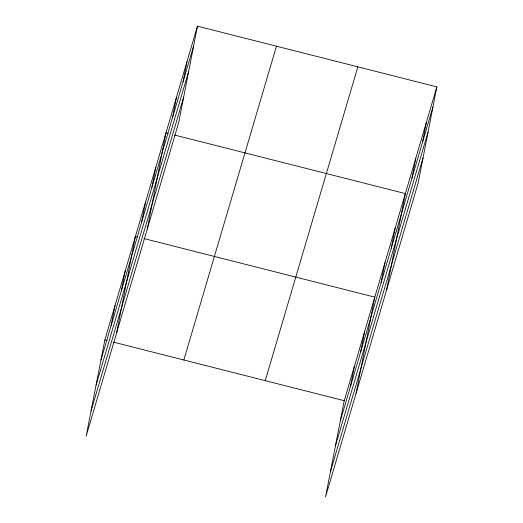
<?xml version="1.0" encoding="UTF-8"?>
<svg xmlns="http://www.w3.org/2000/svg" width="523" height="523" viewBox="0 0 523 523"><rect width="100%" height="100%" fill="white"/><g stroke="black" fill="none" stroke-linecap="round" stroke-linejoin="round"><path stroke-width="0.78" d="M197.465 26.15L104.848 339.957L86.158 436.11L178.774 122.304L197.465 26.15L436.842 86.89L418.152 183.043L325.535 496.85L344.226 400.696L436.842 86.89M111.124 325.554L115.034 305.439M121.31 291.036L125.219 270.921M116.721 332.55L135.411 236.403L137.778 237.004M141.687 222L145.597 201.878M151.879 187.476L155.789 167.36M147.283 228.996L165.974 132.842L168.347 133.443M172.564 117.394L176.473 97.278M183.057 81.83L186.973 61.714M350.502 386.294L354.411 366.178M360.687 351.776L364.603 331.66M356.098 393.296L374.788 297.142L144.1 238.606M381.064 282.74L384.974 262.624M391.256 248.222L395.166 228.106M386.66 289.735L405.351 193.588L174.662 135.052M411.941 178.14L415.85 158.024M422.44 142.576L426.35 122.46M100.932 360.072L193.556 46.266M96.055 385.163L188.679 71.357M91.035 411.013L183.651 97.213M183.841 360.001L276.464 46.194M265.226 380.652L357.85 66.846M340.316 420.812L432.933 107.012M335.433 445.91L428.056 132.103M330.412 471.759L423.035 157.953M104.848 339.957L107.215 340.558M113.537 342.16L344.226 400.696"/></g></svg>
